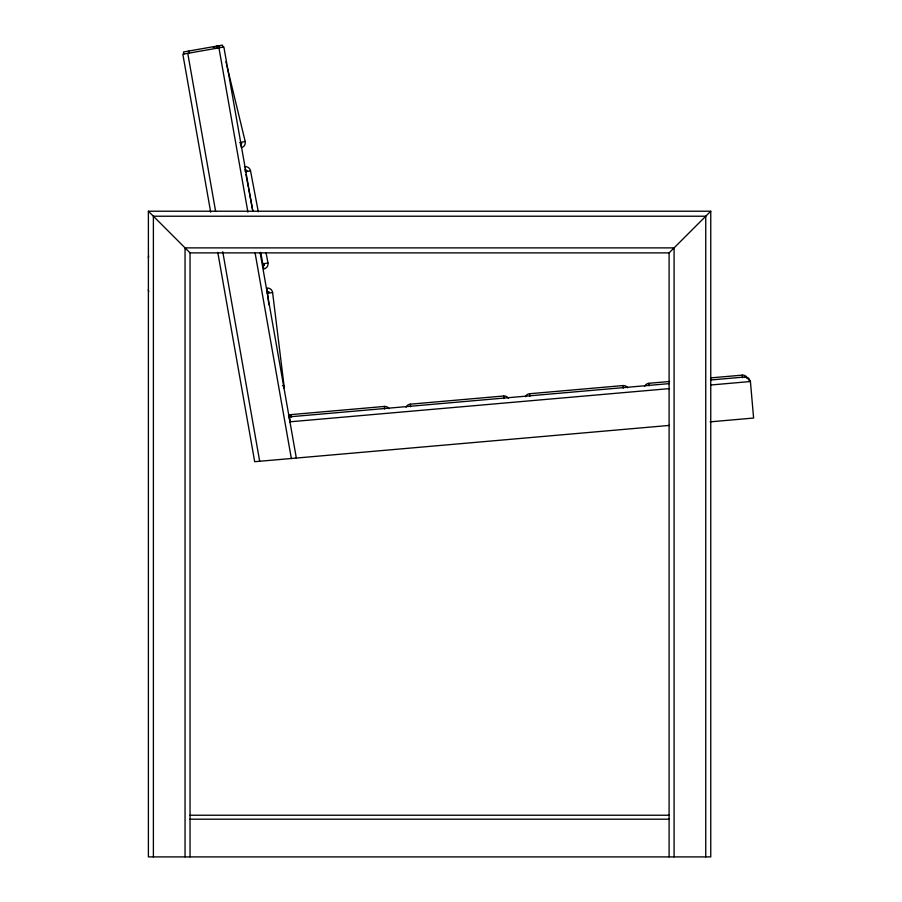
<?xml version="1.0" encoding="UTF-8"?>
<svg xmlns="http://www.w3.org/2000/svg" width="902" height="902" viewBox="0 0 902 902"><rect width="100%" height="100%" fill="white"/><g stroke="black" fill="none" stroke-linecap="round" stroke-linejoin="round"><path stroke-width="1.35" d="M246.528 170.162L245.412 171.808L244.927 169.249M283.634 388.288A5.209 5.209 0 0 0 284.017 385.616L272.607 292.586L267.443 293.218L268.672 291.65M669.092 856.9L669.092 252.876L710.753 211.226L148.39 211.226L148.39 856.9L710.753 856.9L710.753 211.226M247.08 170.715L245.412 171.808L250.53 170.839L258.288 211.767M267.443 293.218L269.179 292.237M213.323 47.31L215.691 46.735M241.285 144.23L240.112 142.617L245.175 141.4L226.819 65.474M263.959 265.56L262.877 263.903L267.984 262.933L266.045 252.695M282.495 385.797L284.017 385.616M288.46 415.529A5.209 5.209 0 0 1 290.996 414.616L384.365 406.441A5.209 5.209 0 0 1 389.089 408.64M406.035 407.163A5.209 5.209 0 0 1 410.297 404.175L503.677 396.001A5.209 5.209 0 0 1 508.39 398.21M525.347 396.722A5.209 5.209 0 0 1 529.609 393.734L622.978 385.571A5.209 5.209 0 0 1 627.702 387.77M644.648 386.281A5.209 5.209 0 0 1 648.921 383.294L669.667 381.478M711.159 377.848L742.29 375.131A5.209 5.209 0 0 1 747.634 378.536M289.632 419.96L289.35 416.848L669.058 383.632M710.483 380.001L745.007 376.98L748.649 378.13L750.419 381.523L753.61 418.043L710.133 421.854M289.756 420.501L289.959 421.809L669.521 388.604M710.934 384.985L750.419 381.523L747.623 378.22L745.007 376.98M669.453 425.406L254.691 461.7L217.788 252.402M148.39 211.226L190.04 252.876L669.092 252.876M190.04 815.239L669.092 815.239M190.04 819.196L669.092 819.196M749.111 380.926L750.419 381.523M240.112 142.617L241.815 143.655M262.877 263.903L264.523 265.019M289.384 416.938L289.959 421.809M225.906 61.686L226.515 64.211M240.428 143.925L240.981 146.203M241.296 147.511L241.33 147.68A5.209 5.209 0 0 0 245.175 141.4M245.896 174.368L248.321 187.154M248.557 188.439L252.932 211.463M260.689 252.391L263.846 269.01A5.209 5.209 0 0 0 267.984 262.933M252.853 211.406L223.865 46.972L182.835 54.199L210.696 212.207M260.103 252.515L296.341 458.047M222.839 47.152L222.478 45.1L183.501 51.966L183.861 54.019M218.938 47.84L247.903 212.094M255.142 253.169L291.346 458.487M216.931 46.081L217.292 48.133M189.037 50.997L189.397 53.049M187.763 53.331L215.646 211.508M222.749 251.748L259.686 461.26M268.864 304.842L266.812 288.054A5.209 5.209 0 0 1 272.607 292.586M742.29 375.131L742.515 377.724M648.921 383.294L649.147 385.887M622.978 385.571L623.203 388.164M529.609 393.734L529.835 396.328M503.677 396.001L503.902 398.594M410.297 404.175L410.534 406.768M384.365 406.441L384.59 409.034M290.996 414.616L291.222 417.209M705.747 856.9L705.747 216.221L153.385 216.221L153.385 856.9M674.087 856.9L674.087 247.881L185.045 247.881L185.045 856.9M190.04 252.876L190.04 856.9M216.875 46.453A5.209 5.209 0 0 1 219.569 46.521M148.762 291.447A4.995 4.995 0 0 1 148.39 289.542M148.39 257.882A4.995 4.995 0 0 1 148.762 255.965M244.442 166.701A5.209 5.209 0 0 1 250.53 170.839"/></g></svg>
